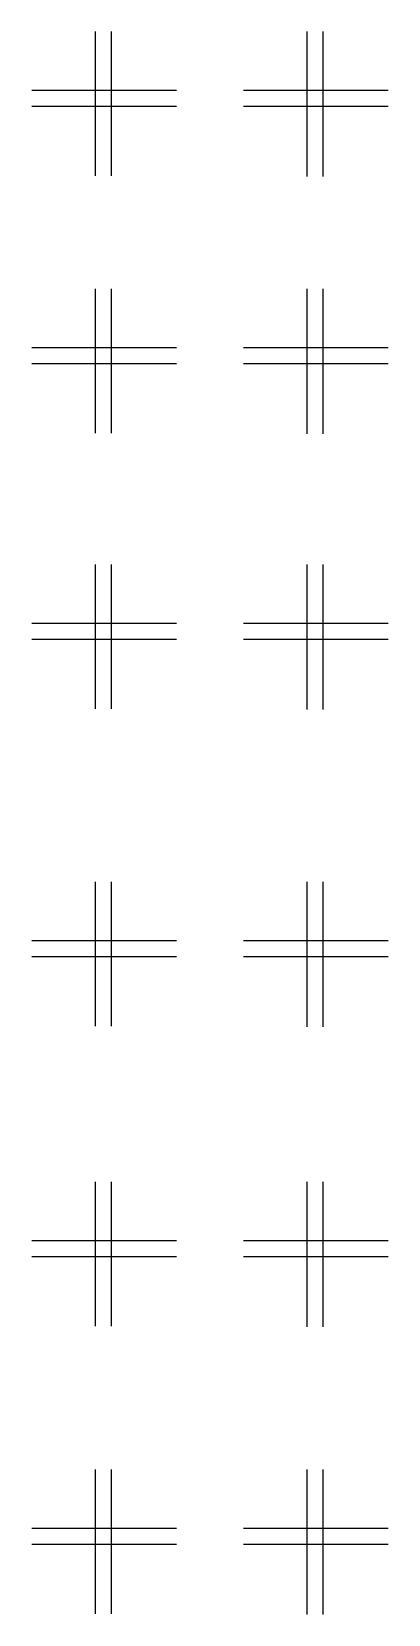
# Model space of a CAD drawing. Header units: millimetres. Extents: x 557 to 668, y -523 to -29.
import ezdxf

# ---------------------------------------------------------------- set-up
doc = ezdxf.new("R2010")
doc.units = ezdxf.units.MM

msp = doc.modelspace()

# ---------------------------------------------------------------- linework, layer by layer
at = {"color": 3}
for p, q in [((576.68, -29.04), (576.68, -74.1)), ((581.68, -29.04), (581.68, -74.1)), ((642.81, -29.04), (642.81, -74.28)), ((647.81, -29.04), (647.81, -74.28)), ((576.68, -109.34), (576.68, -154.41)), ((581.68, -109.34), (581.68, -154.41)), ((642.81, -109.34), (642.81, -154.58)), ((647.81, -109.34), (647.81, -154.58)), ((576.68, -195.45), (576.68, -240.51)), ((581.68, -195.45), (581.68, -240.51)), ((642.81, -195.45), (642.81, -240.69)), ((647.81, -195.45), (647.81, -240.69)), ((576.68, -294.51), (576.68, -339.58)), ((581.68, -294.51), (581.68, -339.58)), ((642.81, -294.51), (642.81, -339.76)), ((647.81, -294.51), (647.81, -339.76)), ((576.68, -388.16), (576.68, -433.22)), ((581.68, -388.16), (581.68, -433.22)), ((642.81, -388.16), (642.81, -433.4)), ((647.81, -388.16), (647.81, -433.4)), ((576.68, -477.94), (576.68, -523)), ((581.68, -477.94), (581.68, -523)), ((642.81, -477.94), (642.81, -523.18)), ((647.81, -477.94), (647.81, -523.18))]:
    msp.add_line(p, q, dxfattribs=at)
at = {"color": 6}
for p, q in [((556.9, -47.34), (602.07, -47.34)), ((623.02, -47.34), (668.2, -47.34)), ((556.9, -52.34), (602.07, -52.34)), ((623.02, -52.34), (668.2, -52.34)), ((556.9, -127.64), (602.07, -127.64)), ((623.02, -127.64), (668.2, -127.64)), ((556.9, -132.64), (602.07, -132.64)), ((623.02, -132.64), (668.2, -132.64)), ((556.9, -213.74), (602.07, -213.74)), ((623.02, -213.74), (668.2, -213.74)), ((556.9, -218.74), (602.07, -218.74)), ((623.02, -218.74), (668.2, -218.74)), ((556.9, -312.81), (602.07, -312.81)), ((623.02, -312.81), (668.2, -312.81)), ((556.9, -317.81), (602.07, -317.81)), ((623.02, -317.81), (668.2, -317.81)), ((556.9, -406.45), (602.07, -406.45)), ((623.02, -406.45), (668.2, -406.45)), ((556.9, -411.45), (602.07, -411.45)), ((623.02, -411.45), (668.2, -411.45)), ((556.9, -496.23), (602.07, -496.23)), ((623.02, -496.23), (668.2, -496.23)), ((556.9, -501.23), (602.07, -501.23)), ((623.02, -501.23), (668.2, -501.23))]:
    msp.add_line(p, q, dxfattribs=at)

doc.saveas('drawing.dxf')
